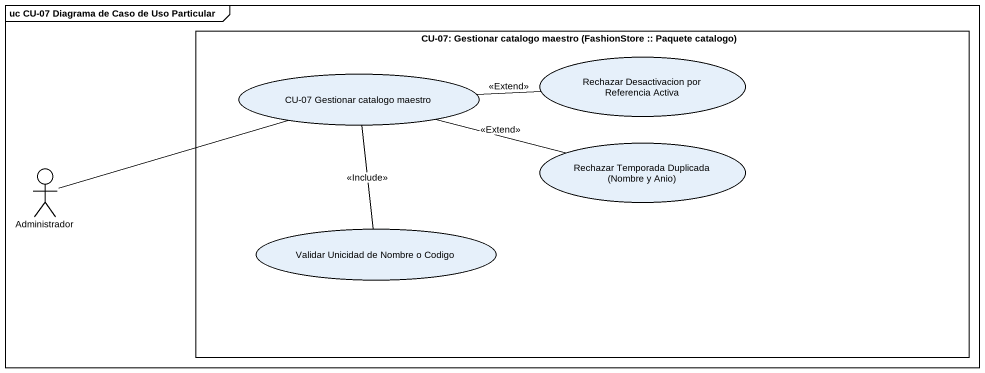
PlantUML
@startuml
mainframe uc CU-07 Diagrama de Caso de Uso Particular
rectangle "CU-07: Gestionar catalogo maestro (FashionStore :: Paquete catalogo)" as CU_07_Gestionar_catalogo {
  usecase "Rechazar Desactivacion por Referencia Activa" as Rechazar_Desactivacion_por
  usecase "CU-07 Gestionar catalogo maestro" as CU_07_Gestionar_catalogo_2
  usecase "Rechazar Temporada Duplicada (Nombre y Anio)" as Rechazar_Temporada
  usecase "Validar Unicidad de Nombre o Codigo" as Validar_Unicidad_de_Nombre
}
actor Administrador
Rechazar_Desactivacion_por -left- CU_07_Gestionar_catalogo_2 : <<Extend>>
CU_07_Gestionar_catalogo_2 -- Validar_Unicidad_de_Nombre : <<Include>>
Rechazar_Temporada -left- CU_07_Gestionar_catalogo_2 : <<Extend>>
Administrador -right- CU_07_Gestionar_catalogo_2
@enduml
